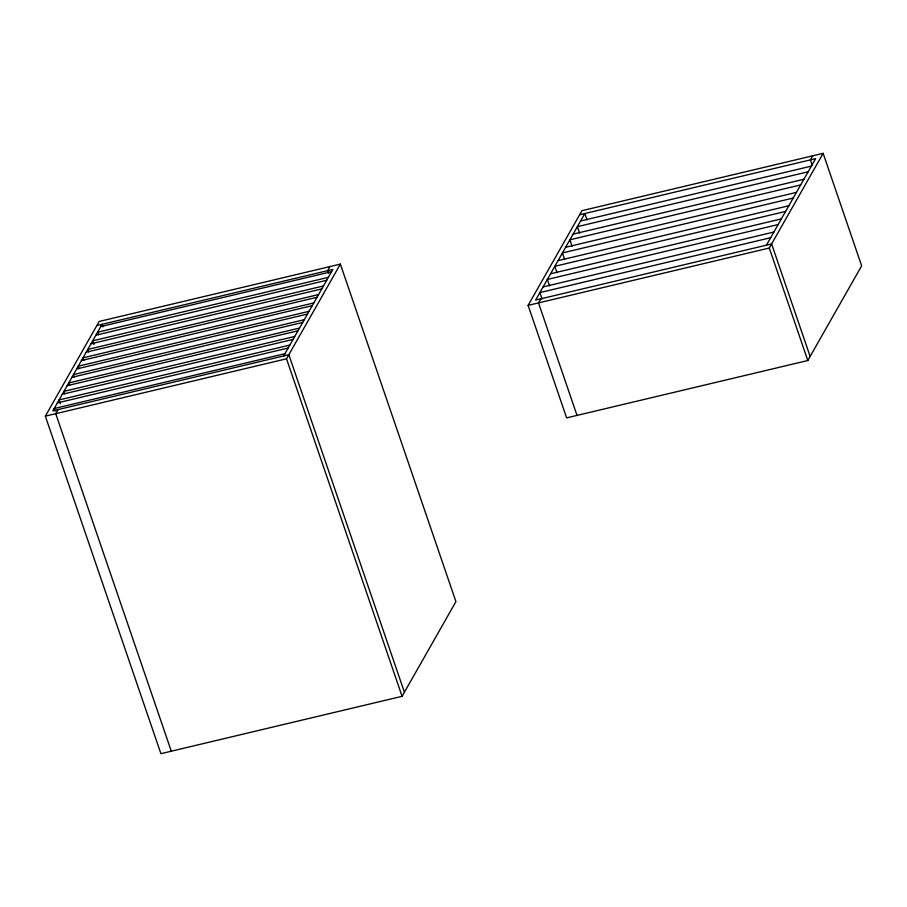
<?xml version="1.0" encoding="UTF-8"?>
<svg xmlns="http://www.w3.org/2000/svg" width="907" height="907" viewBox="0 0 907 907"><rect width="100%" height="100%" fill="white"/><g stroke="black" fill="none" stroke-linecap="round" stroke-linejoin="round"><path stroke-width="1.36" d="M45.35 416.154L99.192 321.463L340.363 264.107L455.926 601.624L402.084 696.315L160.913 753.672L45.35 416.154L286.521 358.798L340.363 264.107M58.059 409.601L55.735 413.683L171.298 751.2M329.978 266.579L327.654 270.66L328.572 273.336M283.653 355.952L332.846 269.424L96.868 325.545M528.112 305.376L581.954 210.685L823.125 153.328L861.65 265.842L807.808 360.521L566.637 417.878L528.112 305.376L769.295 248.019L823.125 153.328M540.821 298.822L538.509 302.904L577.022 415.406M812.74 155.8L810.427 159.881L812.264 165.233M766.415 245.173L815.62 158.646L579.641 214.766M100.779 326.565L331.565 271.681M328.345 277.349L97.559 332.234L98.432 334.785M95.881 335.182L326.667 280.297M580.582 221.002L811.368 166.117M323.448 285.954L92.661 340.839L93.977 344.671M808.148 171.786L577.362 226.671L579.55 233.054M90.983 343.787L321.781 288.902M318.561 294.56L87.764 349.444L88.637 352.007M573.111 234.142L803.897 179.257M86.222 352.165L317.008 297.281M800.677 184.915L569.891 239.799L572.079 246.194M313.788 302.949L83.002 357.834L83.875 360.385M81.449 360.544L312.246 305.659M565.639 247.282L796.425 192.397M309.026 311.328L78.229 366.213L79.113 368.764M793.206 198.055L562.419 252.94L564.608 259.334M76.687 368.934L307.484 314.049M304.264 319.706L73.467 374.591L74.34 377.153M558.043 260.649L788.829 205.764M71.925 377.312L302.711 322.427M785.609 211.422L554.823 266.307L557.011 272.701M299.491 328.085L68.705 382.969L69.578 385.532M67.152 385.69L297.95 330.806M550.572 273.778L781.358 218.893M294.73 336.474L63.932 391.359L64.816 393.91M62.266 394.296L293.052 339.411M778.138 224.562L547.352 279.447L549.54 285.841M289.832 345.079L59.046 399.964L60.361 403.796M543.1 286.918L773.886 232.033M57.368 402.912L288.154 348.027M770.667 237.702L539.88 292.587L542.069 298.981M284.934 353.685L54.148 408.569L55.021 411.132M810.132 356.451L771.608 243.938L535.629 300.058L584.834 213.53L587.022 219.925M769.295 248.019L807.808 360.521M404.409 692.234L288.845 354.716L52.867 410.837L102.06 324.309L102.933 326.86M286.521 358.798L402.084 696.315"/></g></svg>
